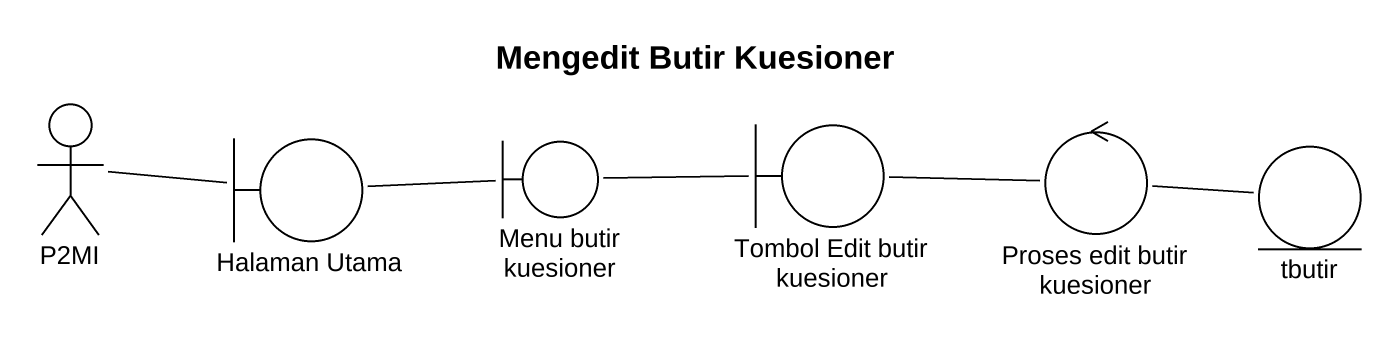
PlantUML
@startuml
title Mengedit Butir Kuesioner
actor P2MI
boundary "Halaman Utama" as Halaman_Utama
boundary "Menu butir kuesioner" as Menu_butir_kuesioner
boundary "Tombol Edit butir kuesioner" as Tombol_Edit_butir_kuesioner
control "Proses edit butir kuesioner" as Proses_edit_butir_kuesioner
entity tbutir
P2MI -right- Halaman_Utama
Halaman_Utama -right- Menu_butir_kuesioner
Menu_butir_kuesioner -right- Tombol_Edit_butir_kuesioner
Tombol_Edit_butir_kuesioner -right- Proses_edit_butir_kuesioner
Proses_edit_butir_kuesioner -right- tbutir
@enduml
